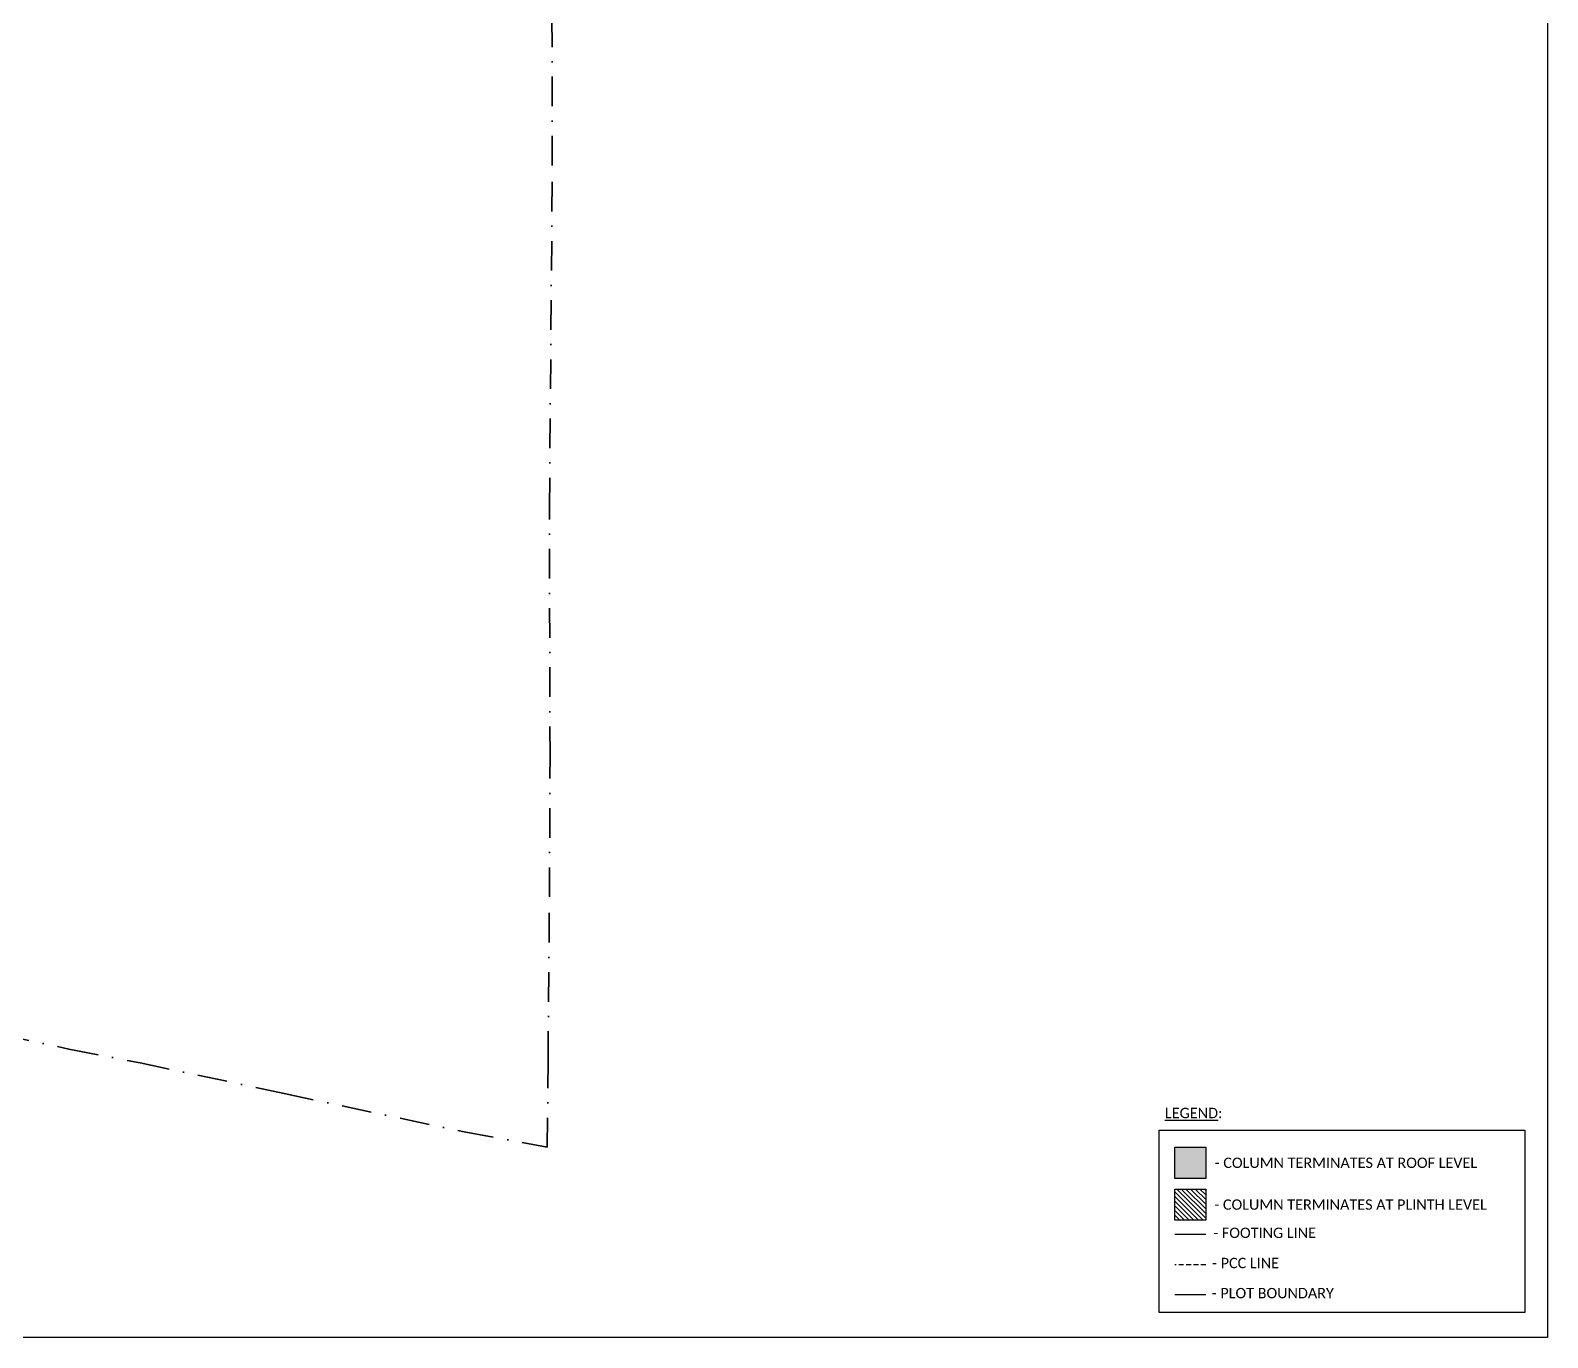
# Model space of a CAD drawing. Header units: millimetres. Extents: x -176651 to 954389, y -469666 to 486614.
# Drawn here: x 807920 to 954389, y -18386 to 107864 of the extents above; entities that cross this region are included whole.
import ezdxf

# ---------------------------------------------------------------- set-up
doc = ezdxf.new("R2010")
doc.units = ezdxf.units.MM
doc.header["$LTSCALE"] = 150
doc.linetypes.add('DASHDOT', pattern=[25.4, 12.7, -6.35, 0, -6.35])
doc.linetypes.add('HIDDEN2', pattern=[4.7625, 3.175, -1.5875])
for name, color, linetype in [('ad-Column', 3, 'Continuous'), ('ad-Column Hatch', 125, 'Continuous'), ('ad-Footing line', 2, 'Continuous'), ('ad-PCC line', 8, 'HIDDEN2'), ('ad-RCC Hatch', 125, 'Continuous'), ('ad-Text', 7, 'Continuous')]:
    doc.layers.add(name, color=color, linetype=linetype)
doc.layers.add('ad-Plot Boundary', color=6, linetype='Continuous', true_color=0xff00ff)
doc.layers.add('ad-Site Boundary', color=1, linetype='DASHDOT', lineweight=35, true_color=0xff0000)
doc.styles.get("Standard").update_dxf_attribs({"font": 'calibril.ttf'})

# ---------------------------------------------------------------- blocks, each defined once
blk = doc.blocks.new('Site boundary')
at = {"layer": 'ad-Site Boundary', "ltscale": 1.5}
blk.add_lwpolyline([(228276, 13342), (246130, 9481), (252990, 8151), (266913, 5191), (284265, 1493), (292305, 0), (292377, 8340), (292507, 24173), (292566, 37776), (292507, 61799), (292788, 94821), (292749, 109415)], dxfattribs=at)

msp = doc.modelspace()

# ---------------------------------------------------------------- hatches: boundary and pattern name
at = {"layer": 'ad-Column Hatch', "transparency": 33554687}
h = msp.add_hatch(color=256, dxfattribs=at)
h.dxf.hatch_style = 1
h.paths.add_polyline_path([(918393, -4), (921393, -4), (921393, -3004), (918393, -3004)])
at = {"layer": 'ad-RCC Hatch', "transparency": 33554687}
h = msp.add_hatch(dxfattribs=at)
h.set_pattern_fill('ANSI31', color=256, scale=100, angle=90)
h.set_pattern_definition([(135, (917567.27, -27722.5), (-224.5064, -224.5064), [])])
h.paths.add_polyline_path([(918393, -4037), (921393, -4037), (921393, -7037), (918393, -7037)])

# ---------------------------------------------------------------- linework, layer by layer
at = {"ltscale": 5}
msp.add_lwpolyline([(388869, 486614), (954389, 486614), (954389, -18386), (388869, -18386)], close=True, dxfattribs=at)
msp.add_lwpolyline([(916879, 1656), (952186, 1656), (952186, -15941), (916879, -15941)], close=True)
at = {"layer": 'ad-Column'}
for points in [[(918393, -4), (921393, -4), (921393, -3004), (918393, -3004)], [(918393, -4037), (921393, -4037), (921393, -7037), (918393, -7037)]]:
    msp.add_lwpolyline(points, close=True, dxfattribs=at)
at = {"layer": 'ad-Footing line'}
msp.add_lwpolyline([(921393, -8429), (918393, -8429)], dxfattribs=at)
at = {"layer": 'ad-PCC line'}
msp.add_lwpolyline([(921393, -11337), (918393, -11337)], dxfattribs=at)
at = {"layer": 'ad-Plot Boundary'}
msp.add_lwpolyline([(921393, -14246), (918393, -14246)], dxfattribs=at)

# ---------------------------------------------------------------- block references
msp.add_blockref('Site boundary', (565520, 0))

# ---------------------------------------------------------------- texts
at = {"layer": 'ad-Text', "char_height": 1000, "attachment_point": 5}
for s, insert, width in [('\\pxql,t25;{\\LLEGEND\\l:}', (920240, 3303), 5591.12), ('\\pxql,t25;{\\fCalibri Light|b0|i0|c0|p34;- COLUMN TERMINATES AT ROOF LEVEL}', (936192, -1504), 27887.27), ('\\pxql,t25;{\\fCalibri Light|b0|i0|c0|p34;- COLUMN TERMINATES AT PLINTH LEVEL}', (936696, -5537), 28967.52), ('\\pxt25;{\\fCalibri Light|b0|i0|c0|p34;- FOOTING LINE}', (927068, -8266), 10947.39), ('\\pxt25;{\\fCalibri Light|b0|i0|c0|p34;- PCC LINE}', (925228, -11181), 8171.24), ('\\pxt25;- PLOT BOUNDARY', (927858, -14089), 12841.25)]:
    msp.add_mtext(s, dxfattribs=dict(at, insert=insert, width=width))

doc.saveas('drawing.dxf')
